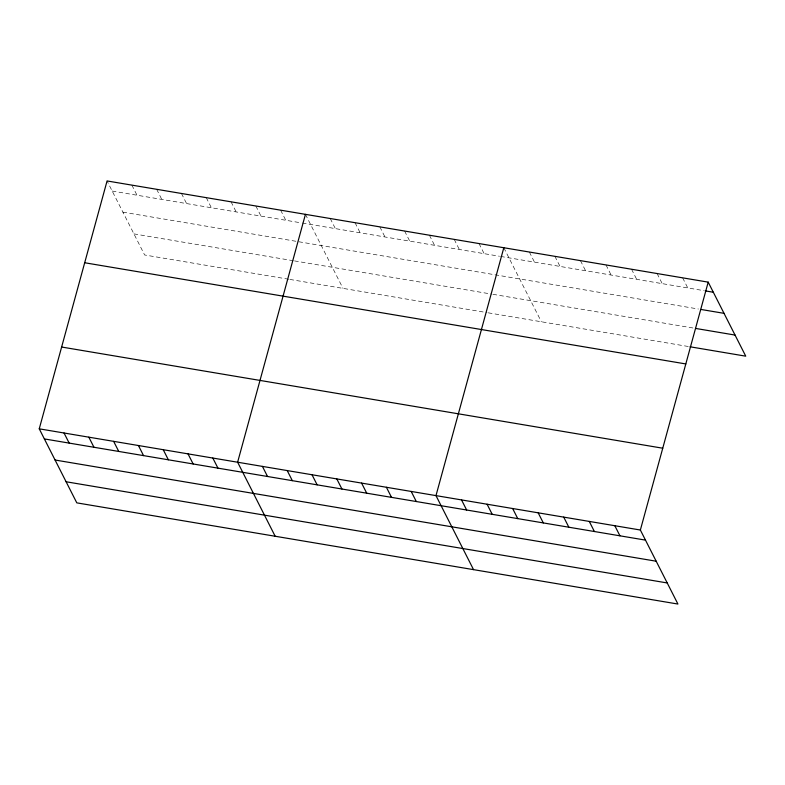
<?xml version="1.0" encoding="UTF-8"?>
<svg xmlns="http://www.w3.org/2000/svg" width="785" height="785" viewBox="0 0 785 785"><rect width="100%" height="100%" fill="white"/><g stroke="black" fill="none" stroke-linecap="round" stroke-linejoin="round"><path stroke-width="0.59" stroke-dasharray="3.92 2.94" d="M112.196 191.049L301.116 222.852M302.303 223.048L499.486 256.244M500.673 256.44L704.027 290.676M122.902 212.146L698.473 309.035M133.931 233.881L293.335 260.718M294.512 260.914L491.704 294.11M492.882 294.306L693.243 328.032M288.684 279.234L144.636 254.978L107.074 180.952M289.871 279.431L487.053 312.626M488.231 312.822L688.847 346.587M682.646 277.841L687.768 287.938M657.094 273.543L662.216 283.64M631.552 269.235L636.674 279.332M606 264.938L611.122 275.035M580.458 260.64L585.581 270.737M554.907 256.342L560.029 266.429M529.365 252.034L534.477 262.131M503.813 247.736L541.365 321.762M479.017 243.566L484.139 253.653M454.221 239.386L459.343 249.483M429.424 235.215L434.547 245.312M404.628 231.035L409.75 241.132M379.832 226.865L384.954 236.962M355.036 222.695L360.158 232.792M330.24 218.515L335.362 228.612M305.443 214.344L342.996 288.37M280.647 210.174L285.769 220.261M255.851 205.994L260.973 216.091M231.055 201.823L236.177 211.921M206.259 197.643L211.381 207.74M181.463 193.473L186.585 203.57M156.666 189.303L161.788 199.39M131.87 185.123L136.992 195.22"/><path stroke-width="1.18" d="M708.198 282.139L640.364 530.022L677.926 604.048L76.802 502.861L39.25 428.826L107.074 180.952L708.198 282.139L745.75 356.174L690.005 346.784M305.443 214.344L237.619 462.218L275.172 536.253M503.813 247.736L435.989 495.62L473.541 569.645M705.185 290.872L713.31 292.236M700.789 309.427L724.015 313.333M695.559 328.424L735.045 335.067M84.692 262.749L685.815 363.946M61.632 347.029L662.746 448.215M39.25 428.826L640.364 530.022M44.372 438.923L645.486 540.119M55.078 460.02L656.191 561.216M66.107 481.764L667.221 582.951M614.822 525.724L619.944 535.812M589.27 521.417L594.392 531.514M563.728 517.119L568.85 527.216M538.176 512.821L543.298 522.918M512.634 508.513L517.757 518.61M487.083 504.215L492.205 514.312M461.531 499.917L466.653 510.014M411.193 491.439L416.315 501.536M386.397 487.269L391.519 497.366M361.6 483.089L366.723 493.186M336.804 478.919L341.926 489.016M312.008 474.748L317.13 484.836M287.212 470.568L292.334 480.665M262.416 466.398L267.538 476.495M212.823 458.048L217.945 468.145M188.027 453.877L193.149 463.974M163.231 449.697L168.353 459.794M138.435 445.527L143.557 455.624M113.639 441.356L118.761 451.444M88.842 437.176L93.965 447.273M64.046 433.006L69.168 443.103"/></g></svg>
